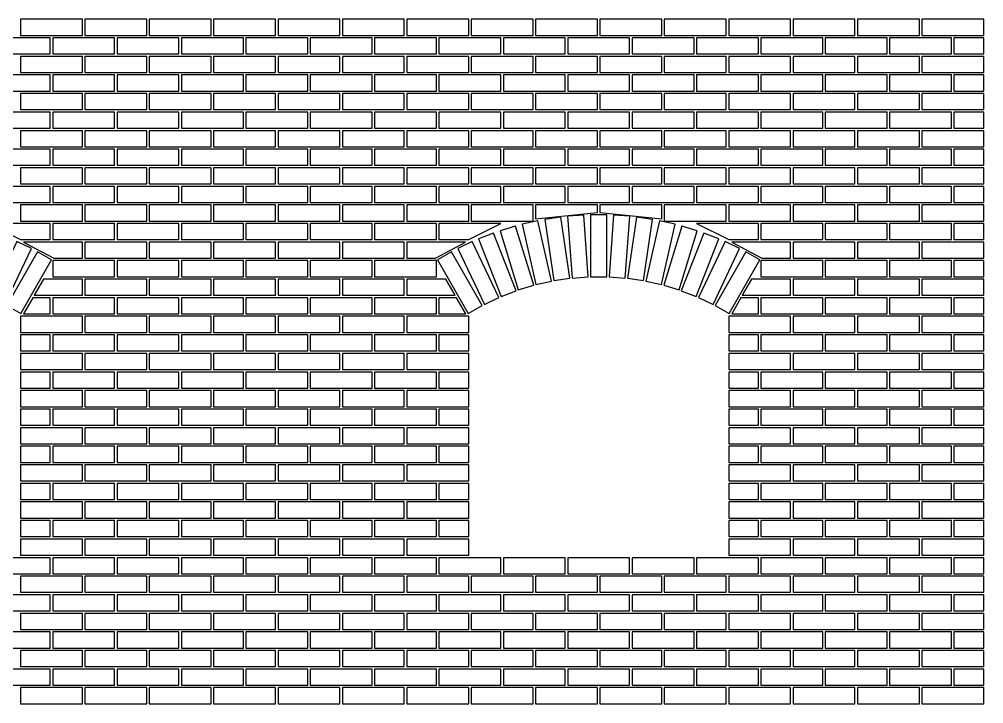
# Model space of a CAD drawing. Header units: inches. Extents: x 0 to 5.97, y 0.01 to 5.62.
# Drawn here: x 2.075 to 5.97, y 2.86 to 5.625 of the extents above; entities that cross this region are included whole.
import ezdxf

# ---------------------------------------------------------------- set-up
doc = ezdxf.new("R2010")
doc.units = ezdxf.units.IN
doc.header["$MEASUREMENT"] = 0

msp = doc.modelspace()

# ---------------------------------------------------------------- linework, layer by layer
for points in [[(2.08, 5.56), (2.33, 5.56), (2.33, 5.625), (2.08, 5.625)], [(2.34, 5.56), (2.59, 5.56), (2.59, 5.625), (2.34, 5.625)], [(2.6, 5.56), (2.85, 5.56), (2.85, 5.625), (2.6, 5.625)], [(2.86, 5.56), (3.11, 5.56), (3.11, 5.625), (2.86, 5.625)], [(3.12, 5.56), (3.37, 5.56), (3.37, 5.625), (3.12, 5.625)], [(3.38, 5.56), (3.63, 5.56), (3.63, 5.625), (3.38, 5.625)], [(3.64, 5.56), (3.89, 5.56), (3.89, 5.625), (3.64, 5.625)], [(3.9, 5.56), (4.15, 5.56), (4.15, 5.625), (3.9, 5.625)], [(4.16, 5.56), (4.41, 5.56), (4.41, 5.625), (4.16, 5.625)], [(4.42, 5.56), (4.67, 5.56), (4.67, 5.625), (4.42, 5.625)], [(4.68, 5.56), (4.93, 5.56), (4.93, 5.625), (4.68, 5.625)], [(4.94, 5.56), (5.19, 5.56), (5.19, 5.625), (4.94, 5.625)], [(5.2, 5.56), (5.45, 5.56), (5.45, 5.625), (5.2, 5.625)], [(5.46, 5.56), (5.71, 5.56), (5.71, 5.625), (5.46, 5.625)], [(5.72, 5.56), (5.97, 5.56), (5.97, 5.625), (5.72, 5.625)], [(1.95, 5.485), (2.2, 5.485), (2.2, 5.55), (1.95, 5.55)], [(2.21, 5.485), (2.46, 5.485), (2.46, 5.55), (2.21, 5.55)], [(2.47, 5.485), (2.72, 5.485), (2.72, 5.55), (2.47, 5.55)], [(2.73, 5.485), (2.98, 5.485), (2.98, 5.55), (2.73, 5.55)], [(2.99, 5.485), (3.24, 5.485), (3.24, 5.55), (2.99, 5.55)], [(3.25, 5.485), (3.5, 5.485), (3.5, 5.55), (3.25, 5.55)], [(3.51, 5.485), (3.76, 5.485), (3.76, 5.55), (3.51, 5.55)], [(3.77, 5.485), (4.02, 5.485), (4.02, 5.55), (3.77, 5.55)], [(4.03, 5.485), (4.28, 5.485), (4.28, 5.55), (4.03, 5.55)], [(4.29, 5.485), (4.54, 5.485), (4.54, 5.55), (4.29, 5.55)], [(4.55, 5.485), (4.8, 5.485), (4.8, 5.55), (4.55, 5.55)], [(4.81, 5.485), (5.06, 5.485), (5.06, 5.55), (4.81, 5.55)], [(5.07, 5.485), (5.32, 5.485), (5.32, 5.55), (5.07, 5.55)], [(5.33, 5.485), (5.58, 5.485), (5.58, 5.55), (5.33, 5.55)], [(5.59, 5.485), (5.84, 5.485), (5.84, 5.55), (5.59, 5.55)], [(5.85, 5.485), (5.97, 5.485), (5.97, 5.55), (5.85, 5.55)], [(2.08, 5.41), (2.33, 5.41), (2.33, 5.475), (2.08, 5.475)], [(2.34, 5.41), (2.59, 5.41), (2.59, 5.475), (2.34, 5.475)], [(2.6, 5.41), (2.85, 5.41), (2.85, 5.475), (2.6, 5.475)], [(2.86, 5.41), (3.11, 5.41), (3.11, 5.475), (2.86, 5.475)], [(3.12, 5.41), (3.37, 5.41), (3.37, 5.475), (3.12, 5.475)], [(3.38, 5.41), (3.63, 5.41), (3.63, 5.475), (3.38, 5.475)], [(3.64, 5.41), (3.89, 5.41), (3.89, 5.475), (3.64, 5.475)], [(3.9, 5.41), (4.15, 5.41), (4.15, 5.475), (3.9, 5.475)], [(4.16, 5.41), (4.41, 5.41), (4.41, 5.475), (4.16, 5.475)], [(4.42, 5.41), (4.67, 5.41), (4.67, 5.475), (4.42, 5.475)], [(4.68, 5.41), (4.93, 5.41), (4.93, 5.475), (4.68, 5.475)], [(4.94, 5.41), (5.19, 5.41), (5.19, 5.475), (4.94, 5.475)], [(5.2, 5.41), (5.45, 5.41), (5.45, 5.475), (5.2, 5.475)], [(5.46, 5.41), (5.71, 5.41), (5.71, 5.475), (5.46, 5.475)], [(5.72, 5.41), (5.97, 5.41), (5.97, 5.475), (5.72, 5.475)], [(1.95, 5.335), (2.2, 5.335), (2.2, 5.4), (1.95, 5.4)], [(2.21, 5.335), (2.46, 5.335), (2.46, 5.4), (2.21, 5.4)], [(2.47, 5.335), (2.72, 5.335), (2.72, 5.4), (2.47, 5.4)], [(2.73, 5.335), (2.98, 5.335), (2.98, 5.4), (2.73, 5.4)], [(2.99, 5.335), (3.24, 5.335), (3.24, 5.4), (2.99, 5.4)], [(3.25, 5.335), (3.5, 5.335), (3.5, 5.4), (3.25, 5.4)], [(3.51, 5.335), (3.76, 5.335), (3.76, 5.4), (3.51, 5.4)], [(3.77, 5.335), (4.02, 5.335), (4.02, 5.4), (3.77, 5.4)], [(4.03, 5.335), (4.28, 5.335), (4.28, 5.4), (4.03, 5.4)], [(4.29, 5.335), (4.54, 5.335), (4.54, 5.4), (4.29, 5.4)], [(4.55, 5.335), (4.8, 5.335), (4.8, 5.4), (4.55, 5.4)], [(4.81, 5.335), (5.06, 5.335), (5.06, 5.4), (4.81, 5.4)], [(5.07, 5.335), (5.32, 5.335), (5.32, 5.4), (5.07, 5.4)], [(5.33, 5.335), (5.58, 5.335), (5.58, 5.4), (5.33, 5.4)], [(5.59, 5.335), (5.84, 5.335), (5.84, 5.4), (5.59, 5.4)], [(5.85, 5.335), (5.97, 5.335), (5.97, 5.4), (5.85, 5.4)], [(2.08, 5.26), (2.33, 5.26), (2.33, 5.325), (2.08, 5.325)], [(2.34, 5.26), (2.59, 5.26), (2.59, 5.325), (2.34, 5.325)], [(2.6, 5.26), (2.85, 5.26), (2.85, 5.325), (2.6, 5.325)], [(2.86, 5.26), (3.11, 5.26), (3.11, 5.325), (2.86, 5.325)], [(3.12, 5.26), (3.37, 5.26), (3.37, 5.325), (3.12, 5.325)], [(3.38, 5.26), (3.63, 5.26), (3.63, 5.325), (3.38, 5.325)], [(3.64, 5.26), (3.89, 5.26), (3.89, 5.325), (3.64, 5.325)], [(3.9, 5.26), (4.15, 5.26), (4.15, 5.325), (3.9, 5.325)], [(4.16, 5.26), (4.41, 5.26), (4.41, 5.325), (4.16, 5.325)], [(4.42, 5.26), (4.67, 5.26), (4.67, 5.325), (4.42, 5.325)], [(4.68, 5.26), (4.93, 5.26), (4.93, 5.325), (4.68, 5.325)], [(4.94, 5.26), (5.19, 5.26), (5.19, 5.325), (4.94, 5.325)], [(5.2, 5.26), (5.45, 5.26), (5.45, 5.325), (5.2, 5.325)], [(5.46, 5.26), (5.71, 5.26), (5.71, 5.325), (5.46, 5.325)], [(5.72, 5.26), (5.97, 5.26), (5.97, 5.325), (5.72, 5.325)], [(1.95, 5.185), (2.2, 5.185), (2.2, 5.25), (1.95, 5.25)], [(2.21, 5.185), (2.46, 5.185), (2.46, 5.25), (2.21, 5.25)], [(2.47, 5.185), (2.72, 5.185), (2.72, 5.25), (2.47, 5.25)], [(2.73, 5.185), (2.98, 5.185), (2.98, 5.25), (2.73, 5.25)], [(2.99, 5.185), (3.24, 5.185), (3.24, 5.25), (2.99, 5.25)], [(3.25, 5.185), (3.5, 5.185), (3.5, 5.25), (3.25, 5.25)], [(3.51, 5.185), (3.76, 5.185), (3.76, 5.25), (3.51, 5.25)], [(3.77, 5.185), (4.02, 5.185), (4.02, 5.25), (3.77, 5.25)], [(4.03, 5.185), (4.28, 5.185), (4.28, 5.25), (4.03, 5.25)], [(4.29, 5.185), (4.54, 5.185), (4.54, 5.25), (4.29, 5.25)], [(4.55, 5.185), (4.8, 5.185), (4.8, 5.25), (4.55, 5.25)], [(4.81, 5.185), (5.06, 5.185), (5.06, 5.25), (4.81, 5.25)], [(5.07, 5.185), (5.32, 5.185), (5.32, 5.25), (5.07, 5.25)], [(5.33, 5.185), (5.58, 5.185), (5.58, 5.25), (5.33, 5.25)], [(5.59, 5.185), (5.84, 5.185), (5.84, 5.25), (5.59, 5.25)], [(5.85, 5.185), (5.97, 5.185), (5.97, 5.25), (5.85, 5.25)], [(2.08, 5.11), (2.33, 5.11), (2.33, 5.175), (2.08, 5.175)], [(2.34, 5.11), (2.59, 5.11), (2.59, 5.175), (2.34, 5.175)], [(2.6, 5.11), (2.85, 5.11), (2.85, 5.175), (2.6, 5.175)], [(2.86, 5.11), (3.11, 5.11), (3.11, 5.175), (2.86, 5.175)], [(3.12, 5.11), (3.37, 5.11), (3.37, 5.175), (3.12, 5.175)], [(3.38, 5.11), (3.63, 5.11), (3.63, 5.175), (3.38, 5.175)], [(3.64, 5.11), (3.89, 5.11), (3.89, 5.175), (3.64, 5.175)], [(3.9, 5.11), (4.15, 5.11), (4.15, 5.175), (3.9, 5.175)], [(4.16, 5.11), (4.41, 5.11), (4.41, 5.175), (4.16, 5.175)], [(4.42, 5.11), (4.67, 5.11), (4.67, 5.175), (4.42, 5.175)], [(4.68, 5.11), (4.93, 5.11), (4.93, 5.175), (4.68, 5.175)], [(4.94, 5.11), (5.19, 5.11), (5.19, 5.175), (4.94, 5.175)], [(5.2, 5.11), (5.45, 5.11), (5.45, 5.175), (5.2, 5.175)], [(5.46, 5.11), (5.71, 5.11), (5.71, 5.175), (5.46, 5.175)], [(5.72, 5.11), (5.97, 5.11), (5.97, 5.175), (5.72, 5.175)], [(1.95, 5.035), (2.2, 5.035), (2.2, 5.1), (1.95, 5.1)], [(2.21, 5.035), (2.46, 5.035), (2.46, 5.1), (2.21, 5.1)], [(2.47, 5.035), (2.72, 5.035), (2.72, 5.1), (2.47, 5.1)], [(2.73, 5.035), (2.98, 5.035), (2.98, 5.1), (2.73, 5.1)], [(2.99, 5.035), (3.24, 5.035), (3.24, 5.1), (2.99, 5.1)], [(3.25, 5.035), (3.5, 5.035), (3.5, 5.1), (3.25, 5.1)], [(3.51, 5.035), (3.76, 5.035), (3.76, 5.1), (3.51, 5.1)], [(3.77, 5.035), (4.02, 5.035), (4.02, 5.1), (3.77, 5.1)], [(4.03, 5.035), (4.28, 5.035), (4.28, 5.1), (4.03, 5.1)], [(4.29, 5.035), (4.54, 5.035), (4.54, 5.1), (4.29, 5.1)], [(4.55, 5.035), (4.8, 5.035), (4.8, 5.1), (4.55, 5.1)], [(4.81, 5.035), (5.06, 5.035), (5.06, 5.1), (4.81, 5.1)], [(5.07, 5.035), (5.32, 5.035), (5.32, 5.1), (5.07, 5.1)], [(5.33, 5.035), (5.58, 5.035), (5.58, 5.1), (5.33, 5.1)], [(5.59, 5.035), (5.84, 5.035), (5.84, 5.1), (5.59, 5.1)], [(5.85, 5.035), (5.97, 5.035), (5.97, 5.1), (5.85, 5.1)], [(2.08, 4.96), (2.33, 4.96), (2.33, 5.025), (2.08, 5.025)], [(2.34, 4.96), (2.59, 4.96), (2.59, 5.025), (2.34, 5.025)], [(2.6, 4.96), (2.85, 4.96), (2.85, 5.025), (2.6, 5.025)], [(2.86, 4.96), (3.11, 4.96), (3.11, 5.025), (2.86, 5.025)], [(3.12, 4.96), (3.37, 4.96), (3.37, 5.025), (3.12, 5.025)], [(3.38, 4.96), (3.63, 4.96), (3.63, 5.025), (3.38, 5.025)], [(3.64, 4.96), (3.89, 4.96), (3.89, 5.025), (3.64, 5.025)], [(3.9, 4.96), (4.15, 4.96), (4.15, 5.025), (3.9, 5.025)], [(4.16, 4.96), (4.41, 4.96), (4.41, 5.025), (4.16, 5.025)], [(4.42, 4.96), (4.67, 4.96), (4.67, 5.025), (4.42, 5.025)], [(4.68, 4.96), (4.93, 4.96), (4.93, 5.025), (4.68, 5.025)], [(4.94, 4.96), (5.19, 4.96), (5.19, 5.025), (4.94, 5.025)], [(5.2, 4.96), (5.45, 4.96), (5.45, 5.025), (5.2, 5.025)], [(5.46, 4.96), (5.71, 4.96), (5.71, 5.025), (5.46, 5.025)], [(5.72, 4.96), (5.97, 4.96), (5.97, 5.025), (5.72, 5.025)], [(1.95, 4.885), (2.2, 4.885), (2.2, 4.95), (1.95, 4.95)], [(2.21, 4.885), (2.46, 4.885), (2.46, 4.95), (2.21, 4.95)], [(2.47, 4.885), (2.72, 4.885), (2.72, 4.95), (2.47, 4.95)], [(2.73, 4.885), (2.98, 4.885), (2.98, 4.95), (2.73, 4.95)], [(2.99, 4.885), (3.24, 4.885), (3.24, 4.95), (2.99, 4.95)], [(3.25, 4.885), (3.5, 4.885), (3.5, 4.95), (3.25, 4.95)], [(3.51, 4.885), (3.76, 4.885), (3.76, 4.95), (3.51, 4.95)], [(3.77, 4.885), (4.02, 4.885), (4.02, 4.95), (3.77, 4.95)], [(4.03, 4.885), (4.28, 4.885), (4.28, 4.95), (4.03, 4.95)], [(4.29, 4.885), (4.54, 4.885), (4.54, 4.95), (4.29, 4.95)], [(4.55, 4.885), (4.8, 4.885), (4.8, 4.95), (4.55, 4.95)], [(4.81, 4.885), (5.06, 4.885), (5.06, 4.95), (4.81, 4.95)], [(5.07, 4.885), (5.32, 4.885), (5.32, 4.95), (5.07, 4.95)], [(5.33, 4.885), (5.58, 4.885), (5.58, 4.95), (5.33, 4.95)], [(5.59, 4.885), (5.84, 4.885), (5.84, 4.95), (5.59, 4.95)], [(5.85, 4.885), (5.97, 4.885), (5.97, 4.95), (5.85, 4.95)], [(2.08, 4.81), (2.33, 4.81), (2.33, 4.875), (2.08, 4.875)], [(2.34, 4.81), (2.59, 4.81), (2.59, 4.875), (2.34, 4.875)], [(2.6, 4.81), (2.85, 4.81), (2.85, 4.875), (2.6, 4.875)], [(2.86, 4.81), (3.11, 4.81), (3.11, 4.875), (2.86, 4.875)], [(2.86, 4.81), (3.11, 4.81), (3.11, 4.875), (2.86, 4.875)], [(3.12, 4.81), (3.37, 4.81), (3.37, 4.875), (3.12, 4.875)], [(3.38, 4.81), (3.63, 4.81), (3.63, 4.875), (3.38, 4.875)], [(3.64, 4.81), (3.89, 4.81), (3.89, 4.875), (3.64, 4.875)], [(3.9, 4.81), (4.15, 4.81), (4.15, 4.875), (3.9, 4.875)], [(4.16, 4.8193), (4.41, 4.845), (4.41, 4.875), (4.16, 4.875)], [(4.68, 4.81), (4.93, 4.81), (4.93, 4.875), (4.68, 4.875)], [(4.94, 4.81), (5.19, 4.81), (5.19, 4.875), (4.94, 4.875)], [(5.2, 4.81), (5.45, 4.81), (5.45, 4.875), (5.2, 4.875)], [(5.46, 4.81), (5.71, 4.81), (5.71, 4.875), (5.46, 4.875)], [(5.72, 4.81), (5.97, 4.81), (5.97, 4.875), (5.72, 4.875)], [(4.2896, 4.8291), (4.3082, 4.5798), (4.373, 4.5846), (4.3545, 4.834)], [(4.3825, 4.835), (4.3825, 4.585), (4.4475, 4.585), (4.4475, 4.835)], [(2.21, 4.735), (2.46, 4.735), (2.46, 4.8), (2.21, 4.8)], [(2.47, 4.735), (2.72, 4.735), (2.72, 4.8), (2.47, 4.8)], [(2.73, 4.735), (2.98, 4.735), (2.98, 4.8), (2.73, 4.8)], [(2.99, 4.735), (3.24, 4.735), (3.24, 4.8), (2.99, 4.8)], [(3.25, 4.735), (3.5, 4.735), (3.5, 4.8), (3.25, 4.8)], [(3.51, 4.735), (3.76, 4.735), (3.76, 4.8), (3.51, 4.8)], [(3.77, 4.735), (3.89, 4.735), (4.02, 4.8), (3.77, 4.8)], [(4.1065, 4.7969), (4.1617, 4.553), (4.2251, 4.5674), (4.1699, 4.8112)], [(4.1975, 4.8164), (4.2344, 4.5692), (4.2987, 4.5788), (4.2617, 4.826)], [(5.07, 4.735), (5.32, 4.735), (5.32, 4.8), (5.07, 4.8)], [(5.33, 4.735), (5.58, 4.735), (5.58, 4.8), (5.33, 4.8)], [(5.59, 4.735), (5.84, 4.735), (5.84, 4.8), (5.59, 4.8)], [(5.85, 4.735), (5.97, 4.735), (5.97, 4.8), (5.85, 4.8)], [(3.9301, 4.7379), (4.0207, 4.5049), (4.0813, 4.5285), (3.9907, 4.7615)], [(4.0172, 4.7707), (4.0903, 4.5316), (4.1525, 4.5506), (4.0793, 4.7897)], [(2.34, 4.66), (2.59, 4.66), (2.59, 4.725), (2.34, 4.725)], [(2.6, 4.66), (2.85, 4.66), (2.85, 4.725), (2.6, 4.725)], [(2.86, 4.66), (3.11, 4.66), (3.11, 4.725), (2.86, 4.725)], [(2.86, 4.66), (3.11, 4.66), (3.11, 4.725), (2.86, 4.725)], [(3.12, 4.66), (3.37, 4.66), (3.37, 4.725), (3.12, 4.725)], [(3.38, 4.66), (3.63, 4.66), (3.63, 4.725), (3.38, 4.725)], [(3.64, 4.66), (3.7557, 4.66), (3.8775, 4.725), (3.64, 4.725)], [(3.8457, 4.6987), (3.9533, 4.4731), (4.012, 4.5011), (3.9043, 4.7267)], [(5.2, 4.66), (5.45, 4.66), (5.45, 4.725), (5.2, 4.725)], [(5.46, 4.66), (5.71, 4.66), (5.71, 4.725), (5.46, 4.725)], [(5.72, 4.66), (5.97, 4.66), (5.97, 4.725), (5.72, 4.725)], [(3.7644, 4.6535), (3.8885, 4.4364), (3.9449, 4.4687), (3.8208, 4.6857)], [(2.21, 4.585), (2.46, 4.585), (2.46, 4.65), (2.21, 4.65)], [(2.47, 4.585), (2.72, 4.585), (2.72, 4.65), (2.47, 4.65)], [(2.73, 4.585), (2.98, 4.585), (2.98, 4.65), (2.73, 4.65)], [(2.99, 4.585), (3.24, 4.585), (3.24, 4.65), (2.99, 4.65)], [(3.25, 4.585), (3.5, 4.585), (3.5, 4.65), (3.25, 4.65)], [(3.51, 4.585), (3.76, 4.585), (3.76, 4.65), (3.51, 4.65)], [(5.07, 4.585), (5.32, 4.585), (5.32, 4.65), (5.07, 4.65)], [(5.33, 4.585), (5.58, 4.585), (5.58, 4.65), (5.33, 4.65)], [(5.59, 4.585), (5.84, 4.585), (5.84, 4.65), (5.59, 4.65)], [(5.85, 4.585), (5.97, 4.585), (5.97, 4.65), (5.85, 4.65)], [(2.34, 4.51), (2.59, 4.51), (2.59, 4.575), (2.34, 4.575)], [(2.6, 4.51), (2.85, 4.51), (2.85, 4.575), (2.6, 4.575)], [(2.86, 4.51), (3.11, 4.51), (3.11, 4.575), (2.86, 4.575)], [(2.86, 4.51), (3.11, 4.51), (3.11, 4.575), (2.86, 4.575)], [(3.12, 4.51), (3.37, 4.51), (3.37, 4.575), (3.12, 4.575)], [(3.38, 4.51), (3.63, 4.51), (3.63, 4.575), (3.38, 4.575)], [(3.64, 4.51), (3.8349, 4.51), (3.7977, 4.575), (3.64, 4.575)], [(5.2, 4.51), (5.45, 4.51), (5.45, 4.575), (5.2, 4.575)], [(5.46, 4.51), (5.71, 4.51), (5.71, 4.575), (5.46, 4.575)], [(5.72, 4.51), (5.97, 4.51), (5.97, 4.575), (5.72, 4.575)], [(2.21, 4.435), (2.46, 4.435), (2.46, 4.5), (2.21, 4.5)], [(2.47, 4.435), (2.72, 4.435), (2.72, 4.5), (2.47, 4.5)], [(2.73, 4.435), (2.98, 4.435), (2.98, 4.5), (2.73, 4.5)], [(2.99, 4.435), (3.24, 4.435), (3.24, 4.5), (2.99, 4.5)], [(3.25, 4.435), (3.5, 4.435), (3.5, 4.5), (3.25, 4.5)], [(3.51, 4.435), (3.76, 4.435), (3.76, 4.5), (3.51, 4.5)], [(3.77, 4.435), (3.8778, 4.435), (3.8406, 4.5), (3.77, 4.5)], [(5.07, 4.435), (5.32, 4.435), (5.32, 4.5), (5.07, 4.5)], [(5.33, 4.435), (5.58, 4.435), (5.58, 4.5), (5.33, 4.5)], [(5.59, 4.435), (5.84, 4.435), (5.84, 4.5), (5.59, 4.5)], [(5.85, 4.435), (5.97, 4.435), (5.97, 4.5), (5.85, 4.5)], [(2.08, 4.36), (2.33, 4.36), (2.33, 4.425), (2.08, 4.425)], [(2.34, 4.36), (2.59, 4.36), (2.59, 4.425), (2.34, 4.425)], [(2.6, 4.36), (2.85, 4.36), (2.85, 4.425), (2.6, 4.425)], [(2.86, 4.36), (3.11, 4.36), (3.11, 4.425), (2.86, 4.425)], [(3.12, 4.36), (3.37, 4.36), (3.37, 4.425), (3.12, 4.425)], [(3.38, 4.36), (3.63, 4.36), (3.63, 4.425), (3.38, 4.425)], [(3.64, 4.36), (3.89, 4.36), (3.89, 4.425), (3.64, 4.425)], [(4.94, 4.36), (5.19, 4.36), (5.19, 4.425), (4.94, 4.425)], [(5.2, 4.36), (5.45, 4.36), (5.45, 4.425), (5.2, 4.425)], [(5.46, 4.36), (5.71, 4.36), (5.71, 4.425), (5.46, 4.425)], [(5.72, 4.36), (5.97, 4.36), (5.97, 4.425), (5.72, 4.425)], [(2.08, 4.285), (2.2, 4.285), (2.2, 4.35), (2.08, 4.35)], [(2.21, 4.285), (2.46, 4.285), (2.46, 4.35), (2.21, 4.35)], [(2.47, 4.285), (2.72, 4.285), (2.72, 4.35), (2.47, 4.35)], [(2.73, 4.285), (2.98, 4.285), (2.98, 4.35), (2.73, 4.35)], [(2.99, 4.285), (3.24, 4.285), (3.24, 4.35), (2.99, 4.35)], [(3.25, 4.285), (3.5, 4.285), (3.5, 4.35), (3.25, 4.35)], [(3.51, 4.285), (3.76, 4.285), (3.76, 4.35), (3.51, 4.35)], [(3.77, 4.285), (3.89, 4.285), (3.89, 4.35), (3.77, 4.35)], [(4.94, 4.285), (5.06, 4.285), (5.06, 4.35), (4.94, 4.35)], [(5.07, 4.285), (5.32, 4.285), (5.32, 4.35), (5.07, 4.35)], [(5.33, 4.285), (5.58, 4.285), (5.58, 4.35), (5.33, 4.35)], [(5.59, 4.285), (5.84, 4.285), (5.84, 4.35), (5.59, 4.35)], [(5.85, 4.285), (5.97, 4.285), (5.97, 4.35), (5.85, 4.35)], [(2.08, 4.21), (2.33, 4.21), (2.33, 4.275), (2.08, 4.275)], [(2.34, 4.21), (2.59, 4.21), (2.59, 4.275), (2.34, 4.275)], [(2.6, 4.21), (2.85, 4.21), (2.85, 4.275), (2.6, 4.275)], [(2.86, 4.21), (3.11, 4.21), (3.11, 4.275), (2.86, 4.275)], [(3.12, 4.21), (3.37, 4.21), (3.37, 4.275), (3.12, 4.275)], [(3.38, 4.21), (3.63, 4.21), (3.63, 4.275), (3.38, 4.275)], [(3.64, 4.21), (3.89, 4.21), (3.89, 4.275), (3.64, 4.275)], [(4.94, 4.21), (5.19, 4.21), (5.19, 4.275), (4.94, 4.275)], [(5.2, 4.21), (5.45, 4.21), (5.45, 4.275), (5.2, 4.275)], [(5.46, 4.21), (5.71, 4.21), (5.71, 4.275), (5.46, 4.275)], [(5.72, 4.21), (5.97, 4.21), (5.97, 4.275), (5.72, 4.275)], [(2.08, 4.135), (2.2, 4.135), (2.2, 4.2), (2.08, 4.2)], [(2.21, 4.135), (2.46, 4.135), (2.46, 4.2), (2.21, 4.2)], [(2.47, 4.135), (2.72, 4.135), (2.72, 4.2), (2.47, 4.2)], [(2.73, 4.135), (2.98, 4.135), (2.98, 4.2), (2.73, 4.2)], [(2.99, 4.135), (3.24, 4.135), (3.24, 4.2), (2.99, 4.2)], [(3.25, 4.135), (3.5, 4.135), (3.5, 4.2), (3.25, 4.2)], [(3.51, 4.135), (3.76, 4.135), (3.76, 4.2), (3.51, 4.2)], [(3.77, 4.135), (3.89, 4.135), (3.89, 4.2), (3.77, 4.2)], [(4.94, 4.135), (5.06, 4.135), (5.06, 4.2), (4.94, 4.2)], [(5.07, 4.135), (5.32, 4.135), (5.32, 4.2), (5.07, 4.2)], [(5.33, 4.135), (5.58, 4.135), (5.58, 4.2), (5.33, 4.2)], [(5.59, 4.135), (5.84, 4.135), (5.84, 4.2), (5.59, 4.2)], [(5.85, 4.135), (5.97, 4.135), (5.97, 4.2), (5.85, 4.2)], [(2.08, 4.06), (2.33, 4.06), (2.33, 4.125), (2.08, 4.125)], [(2.34, 4.06), (2.59, 4.06), (2.59, 4.125), (2.34, 4.125)], [(2.6, 4.06), (2.85, 4.06), (2.85, 4.125), (2.6, 4.125)], [(2.86, 4.06), (3.11, 4.06), (3.11, 4.125), (2.86, 4.125)], [(3.12, 4.06), (3.37, 4.06), (3.37, 4.125), (3.12, 4.125)], [(3.38, 4.06), (3.63, 4.06), (3.63, 4.125), (3.38, 4.125)], [(3.64, 4.06), (3.89, 4.06), (3.89, 4.125), (3.64, 4.125)], [(4.94, 4.06), (5.19, 4.06), (5.19, 4.125), (4.94, 4.125)], [(5.2, 4.06), (5.45, 4.06), (5.45, 4.125), (5.2, 4.125)], [(5.46, 4.06), (5.71, 4.06), (5.71, 4.125), (5.46, 4.125)], [(5.72, 4.06), (5.97, 4.06), (5.97, 4.125), (5.72, 4.125)], [(2.08, 3.985), (2.2, 3.985), (2.2, 4.05), (2.08, 4.05)], [(2.21, 3.985), (2.46, 3.985), (2.46, 4.05), (2.21, 4.05)], [(2.47, 3.985), (2.72, 3.985), (2.72, 4.05), (2.47, 4.05)], [(2.73, 3.985), (2.98, 3.985), (2.98, 4.05), (2.73, 4.05)], [(2.99, 3.985), (3.24, 3.985), (3.24, 4.05), (2.99, 4.05)], [(3.25, 3.985), (3.5, 3.985), (3.5, 4.05), (3.25, 4.05)], [(3.51, 3.985), (3.76, 3.985), (3.76, 4.05), (3.51, 4.05)], [(3.77, 3.985), (3.89, 3.985), (3.89, 4.05), (3.77, 4.05)], [(4.94, 3.985), (5.06, 3.985), (5.06, 4.05), (4.94, 4.05)], [(5.07, 3.985), (5.32, 3.985), (5.32, 4.05), (5.07, 4.05)], [(5.33, 3.985), (5.58, 3.985), (5.58, 4.05), (5.33, 4.05)], [(5.59, 3.985), (5.84, 3.985), (5.84, 4.05), (5.59, 4.05)], [(5.85, 3.985), (5.97, 3.985), (5.97, 4.05), (5.85, 4.05)], [(2.08, 3.91), (2.33, 3.91), (2.33, 3.975), (2.08, 3.975)], [(2.34, 3.91), (2.59, 3.91), (2.59, 3.975), (2.34, 3.975)], [(2.6, 3.91), (2.85, 3.91), (2.85, 3.975), (2.6, 3.975)], [(2.86, 3.91), (3.11, 3.91), (3.11, 3.975), (2.86, 3.975)], [(3.12, 3.91), (3.37, 3.91), (3.37, 3.975), (3.12, 3.975)], [(3.38, 3.91), (3.63, 3.91), (3.63, 3.975), (3.38, 3.975)], [(3.64, 3.91), (3.89, 3.91), (3.89, 3.975), (3.64, 3.975)], [(4.94, 3.91), (5.19, 3.91), (5.19, 3.975), (4.94, 3.975)], [(5.2, 3.91), (5.45, 3.91), (5.45, 3.975), (5.2, 3.975)], [(5.46, 3.91), (5.71, 3.91), (5.71, 3.975), (5.46, 3.975)], [(5.72, 3.91), (5.97, 3.91), (5.97, 3.975), (5.72, 3.975)], [(2.08, 3.835), (2.2, 3.835), (2.2, 3.9), (2.08, 3.9)], [(2.21, 3.835), (2.46, 3.835), (2.46, 3.9), (2.21, 3.9)], [(2.47, 3.835), (2.72, 3.835), (2.72, 3.9), (2.47, 3.9)], [(2.73, 3.835), (2.98, 3.835), (2.98, 3.9), (2.73, 3.9)], [(2.99, 3.835), (3.24, 3.835), (3.24, 3.9), (2.99, 3.9)], [(3.25, 3.835), (3.5, 3.835), (3.5, 3.9), (3.25, 3.9)], [(3.51, 3.835), (3.76, 3.835), (3.76, 3.9), (3.51, 3.9)], [(3.77, 3.835), (3.89, 3.835), (3.89, 3.9), (3.77, 3.9)], [(4.94, 3.835), (5.06, 3.835), (5.06, 3.9), (4.94, 3.9)], [(5.07, 3.835), (5.32, 3.835), (5.32, 3.9), (5.07, 3.9)], [(5.33, 3.835), (5.58, 3.835), (5.58, 3.9), (5.33, 3.9)], [(5.59, 3.835), (5.84, 3.835), (5.84, 3.9), (5.59, 3.9)], [(5.85, 3.835), (5.97, 3.835), (5.97, 3.9), (5.85, 3.9)], [(2.08, 3.76), (2.33, 3.76), (2.33, 3.825), (2.08, 3.825)], [(2.34, 3.76), (2.59, 3.76), (2.59, 3.825), (2.34, 3.825)], [(2.6, 3.76), (2.85, 3.76), (2.85, 3.825), (2.6, 3.825)], [(2.86, 3.76), (3.11, 3.76), (3.11, 3.825), (2.86, 3.825)], [(3.12, 3.76), (3.37, 3.76), (3.37, 3.825), (3.12, 3.825)], [(3.38, 3.76), (3.63, 3.76), (3.63, 3.825), (3.38, 3.825)], [(3.64, 3.76), (3.89, 3.76), (3.89, 3.825), (3.64, 3.825)], [(4.94, 3.76), (5.19, 3.76), (5.19, 3.825), (4.94, 3.825)], [(5.2, 3.76), (5.45, 3.76), (5.45, 3.825), (5.2, 3.825)], [(5.46, 3.76), (5.71, 3.76), (5.71, 3.825), (5.46, 3.825)], [(5.72, 3.76), (5.97, 3.76), (5.97, 3.825), (5.72, 3.825)], [(2.08, 3.685), (2.2, 3.685), (2.2, 3.75), (2.08, 3.75)], [(2.21, 3.685), (2.46, 3.685), (2.46, 3.75), (2.21, 3.75)], [(2.47, 3.685), (2.72, 3.685), (2.72, 3.75), (2.47, 3.75)], [(2.73, 3.685), (2.98, 3.685), (2.98, 3.75), (2.73, 3.75)], [(2.99, 3.685), (3.24, 3.685), (3.24, 3.75), (2.99, 3.75)], [(3.25, 3.685), (3.5, 3.685), (3.5, 3.75), (3.25, 3.75)], [(3.51, 3.685), (3.76, 3.685), (3.76, 3.75), (3.51, 3.75)], [(3.77, 3.685), (3.89, 3.685), (3.89, 3.75), (3.77, 3.75)], [(4.94, 3.685), (5.06, 3.685), (5.06, 3.75), (4.94, 3.75)], [(5.07, 3.685), (5.32, 3.685), (5.32, 3.75), (5.07, 3.75)], [(5.33, 3.685), (5.58, 3.685), (5.58, 3.75), (5.33, 3.75)], [(5.59, 3.685), (5.84, 3.685), (5.84, 3.75), (5.59, 3.75)], [(5.85, 3.685), (5.97, 3.685), (5.97, 3.75), (5.85, 3.75)], [(2.08, 3.61), (2.33, 3.61), (2.33, 3.675), (2.08, 3.675)], [(2.34, 3.61), (2.59, 3.61), (2.59, 3.675), (2.34, 3.675)], [(2.6, 3.61), (2.85, 3.61), (2.85, 3.675), (2.6, 3.675)], [(2.86, 3.61), (3.11, 3.61), (3.11, 3.675), (2.86, 3.675)], [(3.12, 3.61), (3.37, 3.61), (3.37, 3.675), (3.12, 3.675)], [(3.38, 3.61), (3.63, 3.61), (3.63, 3.675), (3.38, 3.675)], [(3.64, 3.61), (3.89, 3.61), (3.89, 3.675), (3.64, 3.675)], [(4.94, 3.61), (5.19, 3.61), (5.19, 3.675), (4.94, 3.675)], [(5.2, 3.61), (5.45, 3.61), (5.45, 3.675), (5.2, 3.675)], [(5.46, 3.61), (5.71, 3.61), (5.71, 3.675), (5.46, 3.675)], [(5.72, 3.61), (5.97, 3.61), (5.97, 3.675), (5.72, 3.675)], [(2.08, 3.535), (2.2, 3.535), (2.2, 3.6), (2.08, 3.6)], [(2.21, 3.535), (2.46, 3.535), (2.46, 3.6), (2.21, 3.6)], [(2.47, 3.535), (2.72, 3.535), (2.72, 3.6), (2.47, 3.6)], [(2.73, 3.535), (2.98, 3.535), (2.98, 3.6), (2.73, 3.6)], [(2.99, 3.535), (3.24, 3.535), (3.24, 3.6), (2.99, 3.6)], [(3.25, 3.535), (3.5, 3.535), (3.5, 3.6), (3.25, 3.6)], [(3.51, 3.535), (3.76, 3.535), (3.76, 3.6), (3.51, 3.6)], [(3.77, 3.535), (3.89, 3.535), (3.89, 3.6), (3.77, 3.6)], [(4.94, 3.535), (5.06, 3.535), (5.06, 3.6), (4.94, 3.6)], [(5.07, 3.535), (5.32, 3.535), (5.32, 3.6), (5.07, 3.6)], [(5.33, 3.535), (5.58, 3.535), (5.58, 3.6), (5.33, 3.6)], [(5.59, 3.535), (5.84, 3.535), (5.84, 3.6), (5.59, 3.6)], [(5.85, 3.535), (5.97, 3.535), (5.97, 3.6), (5.85, 3.6)], [(2.08, 3.46), (2.33, 3.46), (2.33, 3.525), (2.08, 3.525)], [(2.34, 3.46), (2.59, 3.46), (2.59, 3.525), (2.34, 3.525)], [(2.6, 3.46), (2.85, 3.46), (2.85, 3.525), (2.6, 3.525)], [(2.86, 3.46), (3.11, 3.46), (3.11, 3.525), (2.86, 3.525)], [(3.12, 3.46), (3.37, 3.46), (3.37, 3.525), (3.12, 3.525)], [(3.38, 3.46), (3.63, 3.46), (3.63, 3.525), (3.38, 3.525)], [(3.64, 3.46), (3.89, 3.46), (3.89, 3.525), (3.64, 3.525)], [(4.94, 3.46), (5.19, 3.46), (5.19, 3.525), (4.94, 3.525)], [(5.2, 3.46), (5.45, 3.46), (5.45, 3.525), (5.2, 3.525)], [(5.46, 3.46), (5.71, 3.46), (5.71, 3.525), (5.46, 3.525)], [(5.72, 3.46), (5.97, 3.46), (5.97, 3.525), (5.72, 3.525)], [(1.95, 3.385), (2.2, 3.385), (2.2, 3.45), (1.95, 3.45)], [(2.21, 3.385), (2.46, 3.385), (2.46, 3.45), (2.21, 3.45)], [(2.47, 3.385), (2.72, 3.385), (2.72, 3.45), (2.47, 3.45)], [(2.73, 3.385), (2.98, 3.385), (2.98, 3.45), (2.73, 3.45)], [(2.99, 3.385), (3.24, 3.385), (3.24, 3.45), (2.99, 3.45)], [(3.25, 3.385), (3.5, 3.385), (3.5, 3.45), (3.25, 3.45)], [(3.51, 3.385), (3.76, 3.385), (3.76, 3.45), (3.51, 3.45)], [(3.77, 3.385), (4.02, 3.385), (4.02, 3.45), (3.77, 3.45)], [(4.03, 3.385), (4.28, 3.385), (4.28, 3.45), (4.03, 3.45)], [(4.29, 3.385), (4.54, 3.385), (4.54, 3.45), (4.29, 3.45)], [(4.55, 3.385), (4.8, 3.385), (4.8, 3.45), (4.55, 3.45)], [(4.81, 3.385), (5.06, 3.385), (5.06, 3.45), (4.81, 3.45)], [(5.07, 3.385), (5.32, 3.385), (5.32, 3.45), (5.07, 3.45)], [(5.33, 3.385), (5.58, 3.385), (5.58, 3.45), (5.33, 3.45)], [(5.59, 3.385), (5.84, 3.385), (5.84, 3.45), (5.59, 3.45)], [(5.85, 3.385), (5.97, 3.385), (5.97, 3.45), (5.85, 3.45)], [(2.08, 3.31), (2.33, 3.31), (2.33, 3.375), (2.08, 3.375)], [(2.34, 3.31), (2.59, 3.31), (2.59, 3.375), (2.34, 3.375)], [(2.6, 3.31), (2.85, 3.31), (2.85, 3.375), (2.6, 3.375)], [(2.86, 3.31), (3.11, 3.31), (3.11, 3.375), (2.86, 3.375)], [(3.12, 3.31), (3.37, 3.31), (3.37, 3.375), (3.12, 3.375)], [(3.38, 3.31), (3.63, 3.31), (3.63, 3.375), (3.38, 3.375)], [(3.64, 3.31), (3.89, 3.31), (3.89, 3.375), (3.64, 3.375)], [(3.9, 3.31), (4.15, 3.31), (4.15, 3.375), (3.9, 3.375)], [(4.16, 3.31), (4.41, 3.31), (4.41, 3.375), (4.16, 3.375)], [(4.42, 3.31), (4.67, 3.31), (4.67, 3.375), (4.42, 3.375)], [(4.68, 3.31), (4.93, 3.31), (4.93, 3.375), (4.68, 3.375)], [(4.94, 3.31), (5.19, 3.31), (5.19, 3.375), (4.94, 3.375)], [(5.2, 3.31), (5.45, 3.31), (5.45, 3.375), (5.2, 3.375)], [(5.46, 3.31), (5.71, 3.31), (5.71, 3.375), (5.46, 3.375)], [(5.72, 3.31), (5.97, 3.31), (5.97, 3.375), (5.72, 3.375)], [(1.95, 3.235), (2.2, 3.235), (2.2, 3.3), (1.95, 3.3)], [(2.21, 3.235), (2.46, 3.235), (2.46, 3.3), (2.21, 3.3)], [(2.47, 3.235), (2.72, 3.235), (2.72, 3.3), (2.47, 3.3)], [(2.73, 3.235), (2.98, 3.235), (2.98, 3.3), (2.73, 3.3)], [(2.99, 3.235), (3.24, 3.235), (3.24, 3.3), (2.99, 3.3)], [(3.25, 3.235), (3.5, 3.235), (3.5, 3.3), (3.25, 3.3)], [(3.51, 3.235), (3.76, 3.235), (3.76, 3.3), (3.51, 3.3)], [(3.77, 3.235), (4.02, 3.235), (4.02, 3.3), (3.77, 3.3)], [(4.03, 3.235), (4.28, 3.235), (4.28, 3.3), (4.03, 3.3)], [(4.29, 3.235), (4.54, 3.235), (4.54, 3.3), (4.29, 3.3)], [(4.55, 3.235), (4.8, 3.235), (4.8, 3.3), (4.55, 3.3)], [(4.81, 3.235), (5.06, 3.235), (5.06, 3.3), (4.81, 3.3)], [(5.07, 3.235), (5.32, 3.235), (5.32, 3.3), (5.07, 3.3)], [(5.33, 3.235), (5.58, 3.235), (5.58, 3.3), (5.33, 3.3)], [(5.59, 3.235), (5.84, 3.235), (5.84, 3.3), (5.59, 3.3)], [(5.85, 3.235), (5.97, 3.235), (5.97, 3.3), (5.85, 3.3)], [(2.08, 3.16), (2.33, 3.16), (2.33, 3.225), (2.08, 3.225)], [(2.34, 3.16), (2.59, 3.16), (2.59, 3.225), (2.34, 3.225)], [(2.6, 3.16), (2.85, 3.16), (2.85, 3.225), (2.6, 3.225)], [(2.86, 3.16), (3.11, 3.16), (3.11, 3.225), (2.86, 3.225)], [(3.12, 3.16), (3.37, 3.16), (3.37, 3.225), (3.12, 3.225)], [(3.38, 3.16), (3.63, 3.16), (3.63, 3.225), (3.38, 3.225)], [(3.64, 3.16), (3.89, 3.16), (3.89, 3.225), (3.64, 3.225)], [(3.9, 3.16), (4.15, 3.16), (4.15, 3.225), (3.9, 3.225)], [(4.16, 3.16), (4.41, 3.16), (4.41, 3.225), (4.16, 3.225)], [(4.42, 3.16), (4.67, 3.16), (4.67, 3.225), (4.42, 3.225)], [(4.68, 3.16), (4.93, 3.16), (4.93, 3.225), (4.68, 3.225)], [(4.94, 3.16), (5.19, 3.16), (5.19, 3.225), (4.94, 3.225)], [(5.2, 3.16), (5.45, 3.16), (5.45, 3.225), (5.2, 3.225)], [(5.46, 3.16), (5.71, 3.16), (5.71, 3.225), (5.46, 3.225)], [(5.72, 3.16), (5.97, 3.16), (5.97, 3.225), (5.72, 3.225)], [(1.95, 3.085), (2.2, 3.085), (2.2, 3.15), (1.95, 3.15)], [(2.21, 3.085), (2.46, 3.085), (2.46, 3.15), (2.21, 3.15)], [(2.47, 3.085), (2.72, 3.085), (2.72, 3.15), (2.47, 3.15)], [(2.73, 3.085), (2.98, 3.085), (2.98, 3.15), (2.73, 3.15)], [(2.99, 3.085), (3.24, 3.085), (3.24, 3.15), (2.99, 3.15)], [(3.25, 3.085), (3.5, 3.085), (3.5, 3.15), (3.25, 3.15)], [(3.51, 3.085), (3.76, 3.085), (3.76, 3.15), (3.51, 3.15)], [(3.77, 3.085), (4.02, 3.085), (4.02, 3.15), (3.77, 3.15)], [(4.03, 3.085), (4.28, 3.085), (4.28, 3.15), (4.03, 3.15)], [(4.29, 3.085), (4.54, 3.085), (4.54, 3.15), (4.29, 3.15)], [(4.55, 3.085), (4.8, 3.085), (4.8, 3.15), (4.55, 3.15)], [(4.81, 3.085), (5.06, 3.085), (5.06, 3.15), (4.81, 3.15)], [(5.07, 3.085), (5.32, 3.085), (5.32, 3.15), (5.07, 3.15)], [(5.33, 3.085), (5.58, 3.085), (5.58, 3.15), (5.33, 3.15)], [(5.59, 3.085), (5.84, 3.085), (5.84, 3.15), (5.59, 3.15)], [(5.85, 3.085), (5.97, 3.085), (5.97, 3.15), (5.85, 3.15)], [(2.08, 3.01), (2.33, 3.01), (2.33, 3.075), (2.08, 3.075)], [(2.34, 3.01), (2.59, 3.01), (2.59, 3.075), (2.34, 3.075)], [(2.6, 3.01), (2.85, 3.01), (2.85, 3.075), (2.6, 3.075)], [(2.86, 3.01), (3.11, 3.01), (3.11, 3.075), (2.86, 3.075)], [(3.12, 3.01), (3.37, 3.01), (3.37, 3.075), (3.12, 3.075)], [(3.38, 3.01), (3.63, 3.01), (3.63, 3.075), (3.38, 3.075)], [(3.64, 3.01), (3.89, 3.01), (3.89, 3.075), (3.64, 3.075)], [(3.9, 3.01), (4.15, 3.01), (4.15, 3.075), (3.9, 3.075)], [(4.16, 3.01), (4.41, 3.01), (4.41, 3.075), (4.16, 3.075)], [(4.42, 3.01), (4.67, 3.01), (4.67, 3.075), (4.42, 3.075)], [(4.68, 3.01), (4.93, 3.01), (4.93, 3.075), (4.68, 3.075)], [(4.94, 3.01), (5.19, 3.01), (5.19, 3.075), (4.94, 3.075)], [(5.2, 3.01), (5.45, 3.01), (5.45, 3.075), (5.2, 3.075)], [(5.46, 3.01), (5.71, 3.01), (5.71, 3.075), (5.46, 3.075)], [(5.72, 3.01), (5.97, 3.01), (5.97, 3.075), (5.72, 3.075)], [(1.95, 2.935), (2.2, 2.935), (2.2, 3), (1.95, 3)], [(2.21, 2.935), (2.46, 2.935), (2.46, 3), (2.21, 3)], [(2.47, 2.935), (2.72, 2.935), (2.72, 3), (2.47, 3)], [(2.73, 2.935), (2.98, 2.935), (2.98, 3), (2.73, 3)], [(2.99, 2.935), (3.24, 2.935), (3.24, 3), (2.99, 3)], [(3.25, 2.935), (3.5, 2.935), (3.5, 3), (3.25, 3)], [(3.51, 2.935), (3.76, 2.935), (3.76, 3), (3.51, 3)], [(3.77, 2.935), (4.02, 2.935), (4.02, 3), (3.77, 3)], [(4.03, 2.935), (4.28, 2.935), (4.28, 3), (4.03, 3)], [(4.29, 2.935), (4.54, 2.935), (4.54, 3), (4.29, 3)], [(4.55, 2.935), (4.8, 2.935), (4.8, 3), (4.55, 3)], [(4.81, 2.935), (5.06, 2.935), (5.06, 3), (4.81, 3)], [(5.07, 2.935), (5.32, 2.935), (5.32, 3), (5.07, 3)], [(5.33, 2.935), (5.58, 2.935), (5.58, 3), (5.33, 3)], [(5.59, 2.935), (5.84, 2.935), (5.84, 3), (5.59, 3)], [(5.85, 2.935), (5.97, 2.935), (5.97, 3), (5.85, 3)], [(2.08, 2.86), (2.33, 2.86), (2.33, 2.925), (2.08, 2.925)], [(2.34, 2.86), (2.59, 2.86), (2.59, 2.925), (2.34, 2.925)], [(2.6, 2.86), (2.85, 2.86), (2.85, 2.925), (2.6, 2.925)], [(2.86, 2.86), (3.11, 2.86), (3.11, 2.925), (2.86, 2.925)], [(3.12, 2.86), (3.37, 2.86), (3.37, 2.925), (3.12, 2.925)], [(3.38, 2.86), (3.63, 2.86), (3.63, 2.925), (3.38, 2.925)], [(3.64, 2.86), (3.89, 2.86), (3.89, 2.925), (3.64, 2.925)], [(3.9, 2.86), (4.15, 2.86), (4.15, 2.925), (3.9, 2.925)], [(4.16, 2.86), (4.41, 2.86), (4.41, 2.925), (4.16, 2.925)], [(4.42, 2.86), (4.67, 2.86), (4.67, 2.925), (4.42, 2.925)], [(4.68, 2.86), (4.93, 2.86), (4.93, 2.925), (4.68, 2.925)], [(4.94, 2.86), (5.19, 2.86), (5.19, 2.925), (4.94, 2.925)], [(5.2, 2.86), (5.45, 2.86), (5.45, 2.925), (5.2, 2.925)], [(5.46, 2.86), (5.71, 2.86), (5.71, 2.925), (5.46, 2.925)], [(5.72, 2.86), (5.97, 2.86), (5.97, 2.925), (5.72, 2.925)]]:
    msp.add_lwpolyline(points, close=True)
for points in [[(4.42, 4.845), (4.67, 4.8193), (4.67, 4.875), (4.42, 4.875), (4.42, 4.845)], [(4.457, 4.5846), (4.5218, 4.5798), (4.5404, 4.8291), (4.4755, 4.834), (4.457, 4.5846)], [(2.08, 4.735), (2.2, 4.735), (2.2, 4.8), (1.95, 4.8), (2.08, 4.735)], [(4.5313, 4.5788), (4.5956, 4.5692), (4.6325, 4.8164), (4.5683, 4.826), (4.5313, 4.5788)], [(4.6049, 4.5674), (4.6683, 4.553), (4.7235, 4.7969), (4.6601, 4.8112), (4.6049, 4.5674)], [(4.94, 4.735), (5.06, 4.735), (5.06, 4.8), (4.81, 4.8), (4.94, 4.735)], [(4.6775, 4.5506), (4.7397, 4.5316), (4.8128, 4.7707), (4.7507, 4.7897), (4.6775, 4.5506)], [(4.7487, 4.5285), (4.8093, 4.5049), (4.8999, 4.7379), (4.8393, 4.7615), (4.7487, 4.5285)], [(1.958, 4.5011), (2.0167, 4.4731), (2.1243, 4.6987), (2.0657, 4.7267), (1.958, 4.5011)], [(2.2143, 4.66), (2.33, 4.66), (2.33, 4.725), (2.0925, 4.725), (2.2143, 4.66)], [(4.818, 4.5011), (4.8767, 4.4731), (4.9843, 4.6987), (4.9257, 4.7267), (4.818, 4.5011)], [(5.0743, 4.66), (5.19, 4.66), (5.19, 4.725), (4.9525, 4.725), (5.0743, 4.66)], [(2.0251, 4.4687), (2.0815, 4.4364), (2.2056, 4.6535), (2.1492, 4.6857), (2.0251, 4.4687)], [(4.8851, 4.4687), (4.9415, 4.4364), (5.0656, 4.6535), (5.0092, 4.6857), (4.8851, 4.4687)], [(2.1351, 4.51), (2.33, 4.51), (2.33, 4.575), (2.1723, 4.575), (2.1351, 4.51)], [(4.9951, 4.51), (5.19, 4.51), (5.19, 4.575), (5.0323, 4.575), (4.9951, 4.51)], [(2.0922, 4.435), (2.2, 4.435), (2.2, 4.5), (2.1294, 4.5), (2.0922, 4.435)], [(4.9522, 4.435), (5.06, 4.435), (5.06, 4.5), (4.9894, 4.5), (4.9522, 4.435)]]:
    msp.add_lwpolyline(points)

doc.saveas('drawing.dxf')
